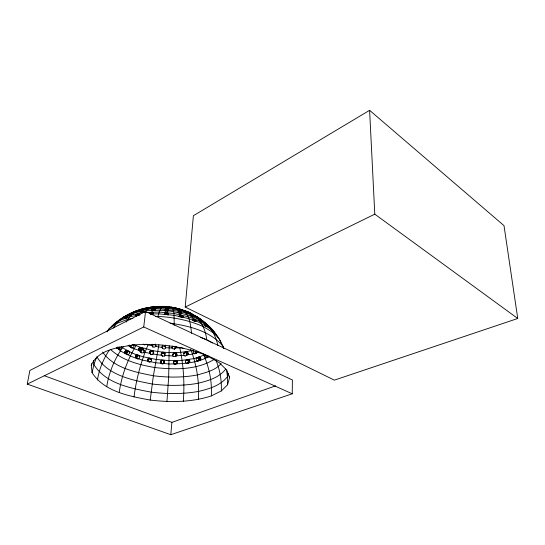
<?xml version="1.0" encoding="UTF-8"?>
<svg xmlns="http://www.w3.org/2000/svg" width="545" height="545" viewBox="0 0 545 545"><rect width="100%" height="100%" fill="white"/><g stroke="black" fill="none" stroke-linecap="round" stroke-linejoin="round"><path stroke-width="0.82" d="M131.1 347.635L129.478 346.218L129.158 345.101L130.78 346.518L131.1 347.635L132.176 347.996L133.382 347.39L134.009 346.177L133.695 345.06L133.028 344.706M120.997 346.92L131.883 352.935L139.288 355.865L139.779 357.793L138.048 358.978L135.507 357.275L135.521 355.987L136.822 354.85L143.376 356.818L156.068 359.428L169.209 360.627L182.057 360.354L193.877 358.624L205.397 354.713M137.272 358.719L136.781 356.784L138.512 355.606M198.802 359.877L197.958 357.942L197.236 357.697L196.289 358.174L196.268 360.218L197.562 361.103L198.802 359.877L200.819 359.196L200.294 357.54L199.252 357.023L196.554 357.908M292.236 393.797L292.399 379.954L145.549 311.502L29.873 370.471L27.25 384.123L170.776 434.692L292.236 393.797L143.73 326.98L27.25 384.123M91.649 363.631L91.274 365.273L92.085 372.719C104.47 391.841 129.424 396.126 150.216 400.078C170.592 402.469 191.67 402.387 211.331 395.902C212.121 381.568 209.232 367.098 203.258 354.059M174.325 346.313C178.338 350.128 168.827 349.427 173.024 346.184M174.632 349.086L176.021 346.382L175.327 347.683M174.243 325.242L174.005 313.498L172.806 308.095L171.907 307.189L165.557 306.781L172.281 307.564M205.022 354.42L204.811 355.953L205.744 357.35L206.896 357.22L207.107 355.687M198.387 399.396C199.49 382.413 196.806 365.205 190.696 349.325M146.476 312.442L159.201 312.06L174.005 313.498L181.505 315.228L183.045 316.679L181.901 317.061L174.114 315.33L158.684 313.838L150.284 313.968M179.857 316.952L180.559 315.01L180.143 315.01L179.414 315.392L179.516 315.882L180.954 316.849M144.221 350.646L141.502 347.621C144.643 348.391 145.508 354.141 141.455 352.833C132.401 343.643 147.92 349.277 151.435 350.333C165.183 353.208 179.693 353.637 193.366 350.156M173.821 353.467L174.727 353.446L175.463 352.547C181.178 356.975 168.262 358.562 174.162 352.751L174.564 352.567L173.412 353.644M173.501 354.7L173.569 353.392L174.162 352.751M175.728 356.314L176.055 354.638L174.727 353.446M141.455 352.833C139.588 351.382 142.497 348.446 144.016 350.278M142.068 349.127L142 348.269M183.304 401.29C184.673 383.455 183.597 365.388 179.802 347.894L174.945 347.948L174.243 349.256M173.303 362.275C173.031 366.819 180.279 362.309 176.062 360.538L174.039 361.226L173.303 362.275L175.197 360.558L173.705 361.505M174.039 362.221L174.073 361.778M175.851 364.135L176.546 362.207L175.299 361.028M166.954 401.515L168.678 377.126L169.216 345.741M185.218 307.067L193.393 215.697L369.605 110.308L504.009 225.637L517.75 318.491L334.364 380.137L185.218 307.067L374.79 214.165L517.75 318.491M170.776 434.692L171.907 422.361L275.641 385.853M165.06 314.601L165.217 312.912L166.109 312.762L165.953 314.451M165.108 311.161L165.237 309.737C181.09 310.493 198.673 314.996 209.648 327.238L209.818 327.409M165.435 311.045L165.571 309.621M165.476 314.499L165.632 312.803M165.857 310.977L165.993 309.553M167.397 314.683L167.56 312.993L167.104 312.857L166.947 314.547L168.439 313.866L167.56 312.993M166.164 308.981L166.307 307.516C191.377 308.436 214.955 325.113 223.879 348.589M166.341 310.957L166.477 309.533C144.405 306.331 120.922 313.613 106.936 331.517M166.627 308.981L166.77 307.516C149.602 305.466 131.543 309.873 118.204 321.168M167.301 311.767L167.499 309.635L168.664 310.071L168.589 310.752L167.349 310.957L159.93 310.262L146.503 310.664L134.567 312.714L124.928 316.318L121.249 318.982L123.783 317.231M167.601 309.076L167.744 307.612L169.045 308.034L168.105 308.416L161.197 307.796L149.602 308.15L139.22 309.982L135.392 311.413L137.565 310.418M167.833 311.168L167.969 309.744M167.785 314.867L167.942 313.171M168.071 315.085L168.228 313.389M165.551 347.117L165.557 345.401C166.184 354.366 157.416 343.595 165.414 346.722M165.469 347.942L165.694 345.796M147.634 359.884L148.451 358.372L149.296 358.092L149.909 358.712C154.603 359.891 148.186 364.666 147.634 359.884L148.758 361.676M165.169 346.361L165.312 345.046M148.233 360.511L148.71 359.278L149.909 358.712M150.216 400.078L153.377 375.757L158.908 344.781M164.815 355.32L164.869 353.085L163.868 352.186L163.752 353.106C168.33 358.739 156.783 355.667 162.948 352.104L162.832 353.024L161.667 353.719L161.627 354.502M164.76 354.005L164.869 353.085M143.73 326.98L145.549 311.502M164.277 356.042L164.386 355.115M164.515 353.623L164.617 352.704M162.267 348.03L162.573 345.121L162.417 346.443M162.505 348.384L162.424 346.709M164.168 353.317L164.277 352.397M162.124 347.628L162.362 345.489M162.512 356.328L162.628 355.401M162.383 353.153L162.499 352.233M164.174 361.424L164.12 362.391L164.045 361.001L163.084 360.122L164.106 361.941M161.988 353.392L162.103 352.472M161.756 355.817L161.872 354.884M160.87 361.124L160.789 361.642L162.199 360.041L161.082 360.736L160.686 362.078L160.768 361.553C160.005 363.406 162.723 364.796 163.807 363.215L164.086 362.296L163.875 362.691M161.368 355.006L161.572 353.194M161.667 353.719L161.79 352.799M163.977 361.519L164.045 361.001M163.5 363.535L163.575 363.011M163.738 361.144L163.807 360.633M163.119 363.774L163.193 363.249L162.689 363.903M183.495 353.589C185.443 361.124 189.388 349.202 183.495 353.589L185.613 351.695L183.924 352.874M184.775 353.071L184.837 352.635M163.405 360.844L163.48 360.334M186.417 354.979C188.686 355.197 188.434 351.682 186.438 351.573L185.102 352.526M149.65 352.118L150.972 350.408L151.435 350.333L151.939 351.348C157.083 352.806 149.746 357.615 149.65 352.118L150.393 353.984M150.154 353.14L150.679 351.906L151.939 351.348M153.145 352.39L152.968 351.109L152.321 350.517L152.832 351.532M134.002 397.032C136.27 379.143 140.903 361.519 148.022 344.937L152.825 345.898M161.804 363.828L161.879 363.297L155.495 362.772L150.134 361.628M161.402 363.617L161.483 363.093M161.688 360.688L161.77 360.177M161.306 360.926L161.388 360.409M160.836 362.943L160.789 361.996L160.707 362.52M161 361.253L161.082 360.736M121.358 346.695L121.045 348.657L119.709 349.543L118.912 349.127L118.769 348.412L119.519 346.804M152.205 345.339L152.055 344.154C150.924 348.378 157.757 348.146 155.393 344.038L155.843 345.85M155.196 345.237L155.441 344.44M119.205 392.529C121.481 375.955 127.38 359.972 135.991 345.653L140.699 347.342L142.906 349.713M138.048 358.978L130.384 356.089L125.132 353.324L125.03 351.361L126.774 350.353L129.485 352.036L129.369 353.691L128.402 354.597L127.625 354.706L120.418 350.966L116.473 347.444L118.796 348.8M126.978 354.373L126.876 352.404L128.62 351.396M187.541 363.297C190.859 360.913 184.23 358.283 185.436 362.377C187.071 365.566 192.331 360.736 188.359 359.489L186.942 360.034M195.696 351.253L195.996 352.969L195.56 353.589L194.463 353.753L193.066 352.084L193.55 350.605M106.738 386.766C108.898 372.31 114.736 358.487 123.299 346.675M97.439 380.035C99.142 369.435 103.155 359.25 109.164 350.353M92.085 372.719L93.883 364.585L96.506 357.506M164.188 361.866L163.807 363.215M164.924 354.393L165.006 353.507M165.714 346.211L165.408 346.981M197.562 361.103L200.26 360.211L200.819 359.196M130.78 346.518L131.406 345.298M228.335 373.42L227.483 376.595L227.585 384.763L221.311 390.949L211.331 395.902M227.585 384.763L229.54 377.685L229.513 376.036M179.039 311.147L179.441 309.73L178.556 309.424M155.434 316.468L157.941 316.4L159.201 312.06L161.702 307.005L162.894 306.304L168.998 307.087M153.765 310.589L153.595 309.151L151.735 309.846L152.723 310.452M178.024 312.891L178.46 311.522L179.23 311.522L178.787 312.891M178.365 312.864L178.801 311.495M179.761 313.109L180.197 311.74C187.099 315.555 167.799 309.867 167.349 310.957M180.02 313.975L180.674 311.917M180.667 313.491L181.11 312.128M181.022 313.716L181.465 312.346M181.281 313.934L181.717 312.564M178.944 316.686L179.414 315.392M179.08 316.495L179.55 315.201M179.325 316.366L179.796 315.071M179.673 316.304L180.143 315.01M180.804 317.163L181.505 315.228C195.928 318.266 210.281 324.582 217.734 337.369M181.26 317.36L181.962 315.419M181.669 317.592L182.371 315.657M182.234 317.21L182.704 315.916M182.466 317.483L182.936 316.189M182.582 317.742L183.052 316.447M152.443 345.557L154.146 344.324L155.795 345.441M174.952 348.827L176.008 346.797M198.121 357.84L198.578 357.227M144.8 312.489C144.473 310.766 129.485 316.529 138.975 315.078M171.954 347.342L172.663 346.048M171.941 347.764L172.656 346.463M190.975 316.55L191.683 315.269L193.57 316.734L180.742 313.177M191.424 316.781L192.133 315.507M191.854 317.04L192.562 315.766M192.548 317.578L193.257 316.304M107.249 331.885L108.877 329.03L116.582 323.478L121.624 318.573L131.945 314.731L137.892 313.716L138.437 315.044M91.274 365.273C98.488 349.093 119.048 347.322 134.417 344.869C159.378 343.214 184.809 346.416 207.986 356.089L207.829 356.178M113.728 325.099L114.552 323.682L120.929 319.295M126.133 322.129C130.725 314.158 139.268 307.55 148.812 308.007M192.589 320.024L193.7 318.873L192.923 320.065M193.352 320.971L194.511 319.186L196.207 320.862L195.43 321.162L188.706 318.627L181.901 317.061M193.366 318.832L192.984 319.418L194.184 320.603L194.94 319.431M194.184 321.509L195.342 319.724M194.919 321.216L195.689 320.031M195.185 321.523L195.962 320.337M176.716 355.04L175.388 356.594M113.197 328.076L116.582 323.478L127.905 319.295L132.898 318.437M176.151 355.081L176.88 354.182M176.124 355.531L176.853 354.625M176.055 354.638L176.784 353.732M175.851 354.223L176.58 353.324M175.544 353.875L176.28 352.976M175.163 353.61L175.899 352.71M172.656 355.156L173.405 354.257M172.826 354.291L173.821 353.031M172.683 354.713L173.433 353.807M145.365 311.876C148.608 306.59 155.754 306.045 160.952 306.569M221.147 363.59C215.282 370.518 205.751 372.501 197.433 374.946C182.888 377.678 168.017 377.617 153.377 375.757C135.317 372.187 113.878 368.113 102.637 352.084M204.498 325.74L205.506 324.684C211.358 330.577 196.479 319.915 195.43 321.162M205.192 326.421L206.201 325.358M225.719 369.054C219.226 377.699 208.34 380.669 198.346 383.217C183.106 385.996 167.533 385.915 152.191 383.993C132.203 380.144 108.128 375.56 96.792 356.723M195.56 353.589L197.699 352.233L195.825 353.324M146.285 344.29L144.67 344.958L143.424 344.072M176.948 363.358L175.456 364.312M117.788 321.352L115.547 323.444L119.553 320.589L130.282 316.604L136.543 315.494M116.133 323.049L118.265 321.012M127.189 318.069L126.379 316.822C125.868 317.074 123.517 318.389 124.573 318.702M151.823 314.363L151.496 312.319L149.875 312.987L149.746 313.661M121.835 318.553L124.369 316.802M112.216 325.883L115.663 323.389M129.512 314.084L136.87 310.677M185.906 355.817L187.855 354.311M126.753 316.665L129.724 314.526M186.744 354.448L188.079 353.487M186.69 354.877L188.018 353.923M186.533 353.562L187.862 352.608M186.69 353.991L188.025 353.037M186.267 353.174L187.603 352.22M185.525 352.635L186.867 351.689M185.927 352.86L187.262 351.906M165.237 309.737L165.155 310.418L166.32 310.861M176.437 363.501L177.193 363.004M174.584 364.332L175.354 363.828C186.785 363.638 198.762 362.173 208.898 356.614L208.585 356.594M176.587 363.086L177.343 362.589M174.175 364.169L174.938 363.665M176.621 362.643L177.377 362.153M187.228 359.829L187.562 359.605L185.797 360.374M176.546 362.207L177.302 361.71M176.355 361.798L177.118 361.308M176.076 361.451L176.832 360.96M175.715 361.192L176.478 360.701M173.453 361.86L174.223 361.369M128.552 314.812L128.954 314.574M196.077 352.56L197.324 351.832M194.463 353.753L195.709 353.024M197.869 351.886L192.405 354.148L187.242 354.856M194.858 353.814L197.433 352.506M142.061 311.808L141.605 310.412L139.459 311.468L140.099 311.747M214.008 359.502C196.364 370.171 174.509 369.694 154.671 367.534C139.023 364.782 122.611 360.606 110.628 349.543M125.268 318.444C125.779 318.198 128.143 316.87 127.074 316.563M118.095 347.928L117.066 348.153L119.389 349.508M131.781 344.999L132.619 344.692M165.217 312.912L164.617 313.736L165.912 314.506M131.427 313.184L129.41 314.628M130.105 314.37L132.122 312.925M176.124 355.681L175.722 355.865L184.23 355.333M188.154 362.759L189.571 362.207M186.744 363.413L189.299 362.52M188.413 361.948L189.83 361.389M188.332 362.377L189.749 361.819M188.386 361.498L189.803 360.947M188.025 360.688L189.442 360.136M188.25 361.069L189.667 360.524M187.712 360.368L189.129 359.823M185.532 360.688L186.955 360.143M187.344 360.15L188.761 359.605M144.582 308.763L146.66 307.979M142.034 309.206L154.392 306.61L147.463 307.809L148.056 307.721M137.129 311.045L139.527 310.153M144.03 308.783L146.217 307.973M142.613 309.315L143.001 309.172M207.161 356.553L208.422 356.11M207.066 356.927L208.326 356.478M206.065 357.493L208.783 356.553M206.371 357.513L208.898 356.614M178.46 311.522L178.242 312.128L179.768 312.953M137.415 315.337C138.171 315.337 140.501 313.763 138.757 313.566L139.302 314.894M198.7 360.286L200.717 359.598M197.195 361.035L200.526 359.945M198.714 358.998L200.73 358.31M198.802 359.441L200.819 358.753M197.958 357.942L199.981 357.268M198.278 358.222L200.294 357.54M198.537 358.583L200.553 357.901M196.289 358.174L199.62 357.084M141.918 309.301L143.144 308.954M140.985 311.59L142.736 310.888L143.131 310.534L142.81 310.255L142.94 311.651M127.625 354.706L125.779 353.657L126.563 353.548M133.348 311.992L136.373 311.229M170.844 307.455L171.907 307.189M145.576 308.286L143.376 309.104L143.996 309.131M144.854 308.974L147.055 308.163L146.428 308.136M151.673 314.015L153.288 313.341L153.499 312.878L152.873 312.367L152.464 312.292L152.791 314.336M148.908 307.571L151.149 307.121L150.549 307.203M179.802 347.894L181.274 347.649M153.724 310.425L155.407 309.907L155.339 309.274L154.589 309.124L154.766 310.555M183.788 348.391L181.819 347.921M157.335 306.576L158.227 306.494M155.802 307.203L153.949 307.727L154.93 307.973M155.884 307.945L157.737 307.414L156.756 307.176M136.788 358.174L137.211 358.133M166.307 307.516L165.312 307.782L166.661 308.313M158.077 306.726L159.923 306.501L156.17 306.685L166.859 307.026M172.458 348.023L165.115 347.71M158.956 306.433C167.383 306.188 175.94 307.482 183.835 310.452C197.399 313.443 205.349 326.537 206.691 339.658L212.448 343.05M152.784 306.889L157.13 306.753M173.228 355.933L164.365 355.565M175.354 363.828L169.127 364.012L162.764 363.379M171.287 307.339L176.192 308.17M130.555 346.579L128.075 345.503M167.833 307.121L169.243 307.094L167.887 306.801M178.644 309.029C189.442 310.561 190.621 324.622 191.533 333.329M162.567 347.472L155.264 346.429M161.811 355.333L152.212 353.903M162.832 353.024L163.752 353.106M162.124 360.558L163.01 360.64M170.108 323.178C189.176 325.917 210.234 330.938 223.109 346.402L223.579 347.901M157.941 316.4C173.412 317.238 188.815 320.147 203.026 326.496C209.702 330.597 218.266 334.548 220.834 342.567M165.537 306.937L167.056 307.08M167.642 308.416C180.082 309.764 193.114 313.028 202.897 321.155M177.629 309.213L176.594 309.253L178.27 310.125M179.203 310.343L180.232 310.296L179.441 309.73M196.336 352.663L196.731 352.724M186.152 311.706L187.93 312.033L190.723 313.579M199.211 360.347L199.579 360.415M173.576 307.898L174.495 308.082M176.09 308.388L177.425 308.572L176.669 308.279M175.749 308.075L174.768 307.952L181.648 309.71M177.418 308.736L178.399 308.858L176.028 308.17M190.839 314.949L190.116 315.092L192.01 316.563M176.478 308.279L180.218 309.131L189.81 312.857L191.949 314.172M171.368 307.319L176.498 308.524M173.644 308.089L174.087 308.197M189.674 313.566L190.3 313.661L188.352 312.449M187.541 312.142L186.915 312.047L188.863 313.259M187.766 362.745L188.168 362.854M204.518 324.009C203.38 324.077 205.397 325.842 205.853 326.169M140.065 350.714L134.227 348.78L130.146 346.566L131.767 347.989M137.578 358.447L142.32 360.088L148.513 361.294L148.151 361.049M143.587 351.961L150.543 353.548L151.047 354.577M145.89 344.168L148.022 344.937M44.24 375.716L171.907 422.361M183.835 310.452L183.249 310.248L185.314 311.12M186.118 311.433L186.697 311.631L184.632 310.759M200.342 337.307L206.691 339.658M178.889 309.042L185.457 311.577M192.855 316.883C202.263 320.331 211.644 326.564 216.249 335.57M188.761 312.932L189.204 313.109M202.774 321.761L203.128 321.782L201.098 319.915M200.444 319.52L200.083 319.499L202.12 321.366M162.894 306.304L163.466 306.549M193.148 315.065L194.735 315.882M196.874 317.095L199.606 318.403L201.234 320.099M134.029 344.651L135.991 345.653M191.424 313.927L191.84 314.152M198.278 317.824L196.411 316.447M195.784 316.059L197.651 317.442M129.267 351.729L127.421 350.687L127.755 351.375M126.392 350.346L129.485 352.036M125.997 350.462L127.843 351.505M125.623 350.673L127.469 351.723M125.289 350.98L127.135 352.029M207.141 355.79L219.213 362.65L226.781 370.144L229.54 377.685M125.03 351.361L126.876 352.404M124.853 351.777L126.699 352.826M124.771 352.213L126.617 353.262M190.062 313.518L190.416 313.722M124.791 352.635L126.638 353.685M126.167 353.657L128.014 354.706M124.921 353.017L126.76 354.066M194.184 320.603L194.613 320.855M117.829 346.886L118.994 347.56M117.672 347.308L118.837 347.989M117.025 347.397L118.769 348.412M118.32 348.453L120.057 349.468M116.589 347.764L119.709 349.543M206.48 326.557L211.01 329.33L213.892 332.355M187.541 311.958L189.428 313.13M139.588 356.151L138.021 355.074L139.792 356.512M136.822 354.85L138.089 355.64M136.413 354.999L137.674 355.796M136.039 355.251L137.299 356.048M135.739 355.592L136.999 356.389M135.521 355.987L136.781 356.784M135.405 356.423L136.666 357.22M135.398 356.859L136.659 357.663M135.507 357.275L136.768 358.079M135.719 357.629L136.972 358.433M151.408 359.468L150.154 358.269L150.767 358.889M214.294 332.777L212.679 330.406M208.456 326.503L210.207 327.838M205.145 324.391L205.506 324.684M129.812 345.135L130.889 346.082M129.158 345.516L130.78 346.94M129.267 345.898L130.889 347.322M151.585 359.87L150.509 358.515M148.86 358.181L149.473 358.794M148.451 358.372L149.064 358.992M148.104 358.665L148.71 359.278M147.845 359.026L148.451 359.645M147.681 359.441L148.288 360.068M149.364 361.464L149.977 362.098M147.695 360.32L148.301 360.94M147.879 360.715L149.119 361.921M208.428 325.965L207.802 325.304L209.403 326.986L208.769 326.305M142.095 348.691L143.199 349.876M140.249 347.376L142.456 349.747M139.813 347.519L142.013 349.89M139.411 347.764L141.611 350.142M139.077 348.098L141.271 350.476M138.832 348.493L141.026 350.878M138.689 348.929L140.883 351.314M138.668 349.365L140.862 351.757M138.757 349.781L140.951 352.172M209.444 326.993L213.252 332.682L216.195 339.201L217.98 345.646M125.963 317.04L126.774 318.287M125.534 317.299L126.345 318.546M125.132 317.578L125.943 318.825M160.918 362.418L161.156 362.793M152.968 351.109L153.663 352.526M152.689 350.769L153.2 351.784M153.206 351.947L153.717 352.969M150.972 350.408L151.483 351.423M150.543 350.605L151.047 351.62M150.175 350.891L150.679 351.906M149.895 351.259L150.393 352.274M149.712 351.675L150.216 352.697M150.679 354.325L149.712 352.56M136.965 314.084L137.51 315.412M136.557 314.322L137.095 315.65M136.216 314.574L136.761 315.896M135.977 314.819L136.523 316.148M139.329 313.675L139.874 315.003M139.091 313.586L139.636 314.915M137.422 313.879L137.967 315.208M215.997 360.3C219.996 369.973 221.781 380.492 221.311 390.949M140.644 310.725L141.107 312.122M140.215 310.909L140.678 312.312M155.373 344.856L155.775 346.259M152.471 345.659L152.866 347.07M151.987 344.563L152.593 346.756M150.999 312.421L151.333 314.465M150.549 312.571L150.767 313.94M150.161 312.769L150.386 314.131M153.2 312.496L153.417 313.859M152.873 312.367L153.097 313.729M226.509 370.109L227.483 376.595C220.582 385.642 209.239 388.864 198.666 391.405C182.963 394.185 166.934 394.083 151.129 392.141C130.568 388.204 105.853 383.728 93.883 364.585L93.461 360.415M152.614 309.356L152.791 310.786M152.219 309.499L152.389 310.936M151.912 309.669L152.089 311.1M151.735 309.846L151.905 311.277M155.339 309.274L155.509 310.704M155.012 309.178L155.182 310.609M153.084 309.233L153.261 310.664M369.605 110.308L374.79 214.165"/></g></svg>
